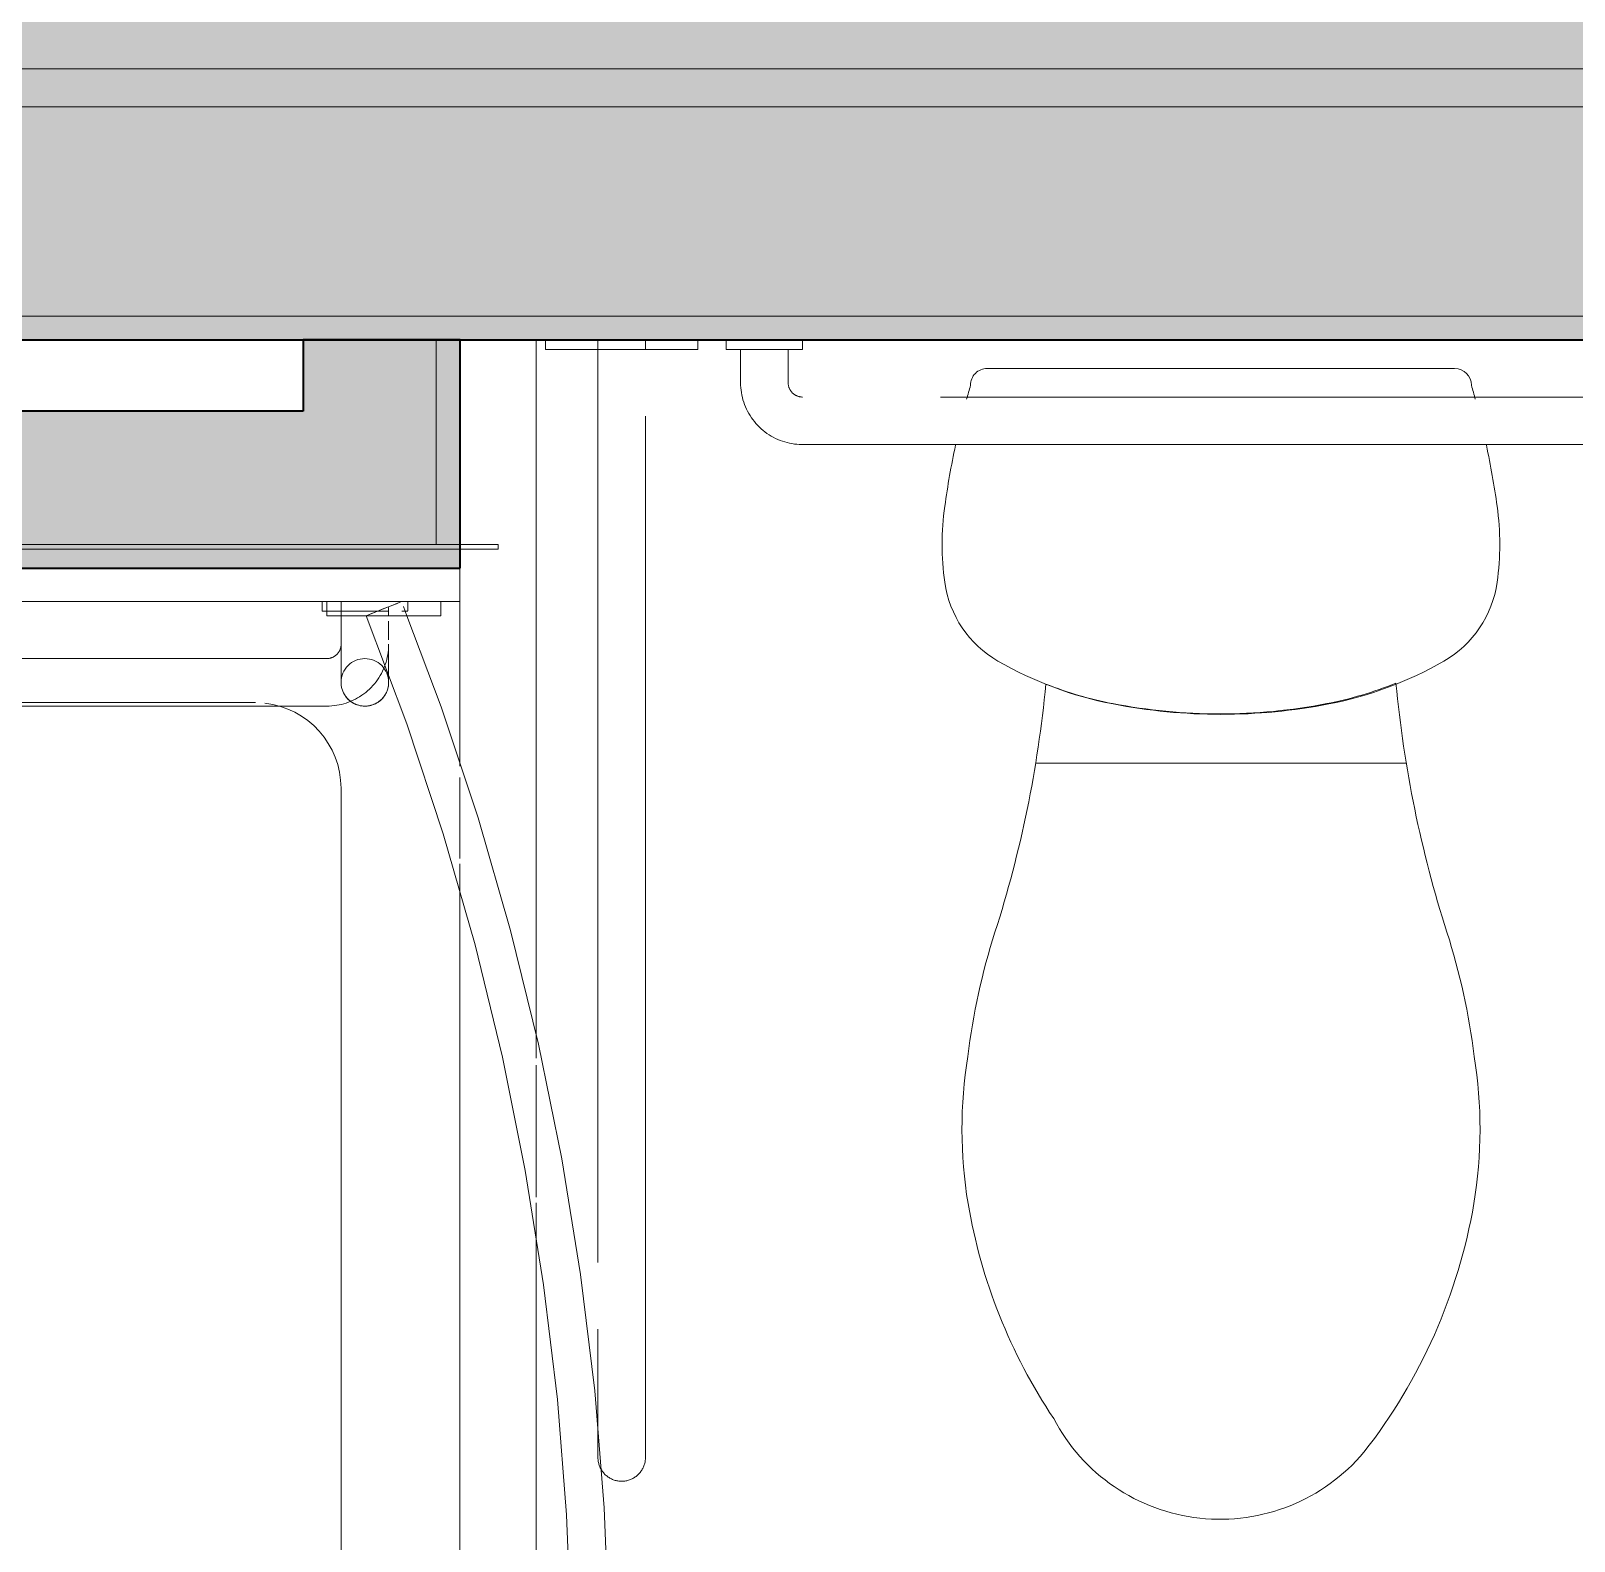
# Model space of a CAD drawing. Header units: inches. Extents: x 6 to 8416, y -388 to 6104.
# Drawn here: x 4569.76 to 4610.32, y 880.86 to 920.56 of the extents above; entities that cross this region are included whole.
import ezdxf

# ---------------------------------------------------------------- set-up
doc = ezdxf.new("R2010")
doc.units = ezdxf.units.IN
doc.header["$MEASUREMENT"] = 0
doc.linetypes.add('Dash 1_16_', pattern=[48, 24, -24])
doc.linetypes.add('Hidden 1_16_', pattern=[36, 24, -12])
for name, color, linetype, lineweight in [('A-GENM', 13, 'Continuous', 18), ('A-ROOM', 32, 'Continuous', 13), ('A-WALL', 113, 'Continuous', 25), ('A-WALL-PATT', 111, 'Continuous', 35), ('I-WALL', 2, 'Continuous', 25), ('P-SANR-FIXT', 6, 'Continuous', 18), ('Q-SPCQ', 91, 'Continuous', 18)]:
    doc.layers.add(name, color=color, linetype=linetype, lineweight=lineweight)

# ---------------------------------------------------------------- blocks, each defined once
blk = doc.blocks.new('GM BA Shower-Unit-Tub-Prefab-ICC ADA-AM - ICC Type B_ Option A Forward_ 60_W x 32_D-2224287-LEVEL 3 - PLAN Copy 1 Copy 1')
at = {"layer": 'A-GENM'}
blk.add_line((0, 32), (0.625, 32), dxfattribs=at)
blk = doc.blocks.new('PL BA Toilet-Unit-Two Piece-ICC ADA-AM - ICC Type B_ Side Approach_ Swing Up Bar-V412-LEVEL 3 - PLAN Copy 1 Copy 1')
at = {"layer": 'A-GENM', "linetype": 'Hidden 1_16_', "lineweight": 9}
for p, q in [((0, -18.276), (0, 0)), ((0, -18.875), (0, -18.276)), ((0, -22.536), (0, -19.066)), ((0, -23.578), (0, -22.678)), ((0, -47.172), (0, -23.578))]:
    blk.add_line(p, q, dxfattribs=at)
blk = doc.blocks.new('z Nested-Shower Surround-Tub-Prefab - Variable-V416-LEVEL 3 - PLAN Copy 1 Copy 1')
at = {"layer": 'A-GENM', "lineweight": 9}
for p, q in [((0.125, 33), (0, 33)), ((0, 33), (0, 0)), ((0, 32.002), (0, 33)), ((0, 33), (0.125, 33)), ((0.125, 0.125), (0.125, 33)), ((0.125, 33), (0.125, 32.002)), ((0, 31.377), (0, 32)), ((0.125, 32), (0.125, 31.502)), ((0, 27.877), (0, 31.377)), ((0.125, 31.377), (0.125, 27.877)), ((0, 0.625), (0, 27.877)), ((0.125, 27.877), (0.125, 0.625))]:
    blk.add_line(p, q, dxfattribs=at)
at = {"layer": 'A-GENM'}
for p, q in [((1.5, 32), (0, 32)), ((0, 32), (0, 0)), ((0, 31.377), (0, 32)), ((0.125, 32), (0.625, 32)), ((0.625, 32), (1.5, 32)), ((1.5, 32), (5.826, 32)), ((1.5, 30.75), (1.5, 32)), ((1.5, 30.75), (1.5, 32)), ((1.5, 32), (1.5, 30.75)), ((6.125, 32), (8.252, 32)), ((8.398, 32), (9.275, 32)), ((9.275, 32), (26.625, 32)), ((0, 27.877), (0, 31.377)), ((1.5, 30), (1.5, 30.75)), ((1.5, 29.25), (1.5, 30.75)), ((1.5, 30.75), (1.5, 30)), ((1.5, 3.75), (1.5, 29.25)), ((1.5, 5.942), (1.5, 29.058)), ((1.5, 29.058), (1.5, 5.942)), ((53.839, 28.873), (6.409, 28.873)), ((0, 0.625), (0, 27.877)), ((4.159, 26.623), (4.159, 17.771))]:
    blk.add_line(p, q, dxfattribs=at)
blk.add_arc((6.409, 26.623), 2.25, 90, 173.7582, dxfattribs=at)
blk = doc.blocks.new('z Nested-Shower Grab Bars - Variable-V417-LEVEL 3 - PLAN Copy 1 Copy 1')
at = {"layer": 'A-GENM', "linetype": 'Dash 1_16_', "lineweight": 9}
for p, q in [((0.245, 29.125), (0, 29.125)), ((0, 29.125), (0, 28.974)), ((0, 29.125), (0, 28.974)), ((0.245, 29.125), (0, 29.125)), ((0, 29.125), (0, 28.974)), ((0, 29.125), (0, 28.974)), ((0.25, 29.087), (0.25, 29.125)), ((0.25, 29.087), (0.25, 29.125)), ((0.25, 29.087), (0.25, 29.125)), ((0.25, 29.087), (0.25, 29.125)), ((0.25, 28.974), (0.25, 29.087)), ((0.25, 28.974), (0.25, 29.087)), ((0.25, 28.974), (0.25, 29.087)), ((0.25, 28.974), (0.25, 29.087)), ((0, 28.795), (0, 28.563)), ((0, 28.795), (0, 28.563)), ((0, 28.795), (0, 28.563)), ((0, 28.795), (0, 28.563)), ((0, 28.625), (0, 28.604)), ((0, 28.625), (0, 28.604)), ((0, 28.604), (0, 28.541)), ((0, 28.604), (0, 28.541)), ((0, 28.541), (0, 27.838)), ((0, 28.541), (0, 28.442)), ((0, 28.503), (0, 28.113)), ((0, 28.503), (0, 28.113)), ((0, 28.503), (0, 28.113)), ((0, 28.442), (0, 28.313)), ((0.375, 28.625), (0.154, 28.625)), ((0.25, 28.625), (0.25, 28.442)), ((0.25, 28.625), (0.25, 28.442)), ((0.25, 28.442), (0.25, 28.313)), ((0.25, 28.442), (0.25, 28.313)), ((1.004, 28.625), (0.515, 28.625)), ((1.004, 28.625), (0.515, 28.625)), ((1.143, 28.625), (1.125, 28.625)), ((1.125, 28.625), (1.165, 28.625)), ((1.208, 28.623), (1.143, 28.625)), ((1.165, 28.625), (1.205, 28.625)), ((1.205, 28.625), (1.245, 28.625)), ((1.272, 28.618), (1.208, 28.623)), ((1.245, 28.625), (1.284, 28.625)), ((1.337, 28.611), (1.272, 28.618)), ((1.284, 28.625), (1.324, 28.625)), ((1.324, 28.625), (1.363, 28.625)), ((1.401, 28.601), (1.337, 28.611)), ((1.363, 28.625), (1.401, 28.625)), ((1.401, 28.625), (1.44, 28.625)), ((1.465, 28.589), (1.401, 28.601)), ((1.44, 28.625), (1.477, 28.625)), ((1.528, 28.574), (1.465, 28.589)), ((1.477, 28.625), (1.514, 28.625)), ((1.514, 28.625), (1.551, 28.625)), ((1.591, 28.557), (1.528, 28.574)), ((1.653, 28.537), (1.591, 28.557)), ((1.622, 28.625), (1.656, 28.625)), ((1.714, 28.515), (1.653, 28.537)), ((1.656, 28.625), (1.69, 28.625)), ((1.69, 28.625), (1.722, 28.625)), ((1.774, 28.49), (1.714, 28.515)), ((1.722, 28.625), (1.754, 28.625)), ((1.754, 28.625), (1.784, 28.625)), ((1.833, 28.463), (1.774, 28.49)), ((1.784, 28.625), (1.814, 28.625)), ((1.814, 28.625), (1.842, 28.625)), ((1.891, 28.433), (1.833, 28.463)), ((1.842, 28.625), (1.87, 28.625)), ((1.87, 28.625), (1.896, 28.625)), ((1.948, 28.401), (1.891, 28.433)), ((1.896, 28.625), (1.921, 28.625)), ((1.921, 28.625), (1.944, 28.625)), ((1.944, 28.625), (1.966, 28.625)), ((2.003, 28.367), (1.948, 28.401)), ((2.057, 28.625), (2.071, 28.625)), ((2.071, 28.625), (2.083, 28.625)), ((2.083, 28.625), (2.094, 28.625)), ((2.094, 28.625), (2.103, 28.625)), ((2.103, 28.625), (2.11, 28.625)), ((2.11, 28.625), (2.116, 28.625)), ((2.116, 28.625), (2.121, 28.625)), ((2.121, 28.625), (2.124, 28.625)), ((2.124, 28.625), (2.125, 28.625)), ((2.125, 28.625), (2.15, 28.625)), ((2.15, 28.625), (2.175, 28.623)), ((2.175, 28.623), (2.2, 28.621)), ((2.2, 28.621), (2.225, 28.617)), ((2.225, 28.617), (2.249, 28.613)), ((2.249, 28.613), (2.274, 28.607)), ((2.274, 28.607), (2.298, 28.601)), ((2.298, 28.601), (2.322, 28.593)), ((2.322, 28.593), (2.345, 28.585)), ((2.345, 28.585), (2.368, 28.576)), ((2.368, 28.576), (2.391, 28.565)), ((2.391, 28.565), (2.414, 28.554)), ((2.414, 28.554), (2.436, 28.542)), ((2.436, 28.542), (2.457, 28.53)), ((2.457, 28.53), (2.478, 28.516)), ((2.478, 28.516), (2.498, 28.501)), ((2.498, 28.501), (2.518, 28.486)), ((2.518, 28.486), (2.537, 28.47)), ((2.537, 28.47), (2.556, 28.453)), ((2.556, 28.453), (2.573, 28.435)), ((2.573, 28.435), (2.59, 28.417)), ((2.59, 28.417), (2.607, 28.398)), ((2.607, 28.398), (2.622, 28.379)), ((0, 28.313), (0, 28.162)), ((0, 28.162), (0, 28)), ((0, 28), (0, 27.934)), ((0, 28), (0, 27.749)), ((0, 28), (0, 27.838)), ((0, 28), (0, 27.749)), ((0, 28), (0, 27.749)), ((0.25, 28.313), (0.25, 28)), ((0.25, 28.313), (0.25, 28.162)), ((0.25, 28.113), (0.25, 28.291)), ((0.25, 28.162), (0.25, 28)), ((0.25, 27.934), (0.25, 28)), ((0.25, 27.934), (0.25, 28)), ((0.25, 27.934), (0.25, 28)), ((0.25, 27.934), (0.25, 28)), ((0.25, 28), (0.25, 27.934)), ((0.25, 28), (0.25, 27.934)), ((2.057, 28.331), (2.003, 28.367)), ((2.109, 28.293), (2.057, 28.331)), ((2.16, 28.252), (2.109, 28.293)), ((2.21, 28.21), (2.16, 28.252)), ((2.257, 28.166), (2.21, 28.21)), ((2.303, 28.119), (2.257, 28.166)), ((2.622, 28.379), (2.637, 28.358)), ((2.637, 28.358), (2.651, 28.338)), ((2.651, 28.338), (2.664, 28.316)), ((2.664, 28.316), (2.676, 28.295)), ((2.676, 28.295), (2.688, 28.272)), ((2.688, 28.272), (2.698, 28.25)), ((2.698, 28.25), (2.708, 28.226)), ((2.708, 28.226), (2.716, 28.203)), ((2.716, 28.203), (2.724, 28.179)), ((2.724, 28.179), (2.73, 28.155)), ((2.73, 28.155), (2.736, 28.131)), ((2.736, 28.131), (2.741, 28.106)), ((2.741, 28.106), (2.745, 28.082)), ((2.745, 28.082), (2.747, 28.057)), ((2.747, 28.057), (2.749, 28.032)), ((2.749, 28.032), (2.75, 28.007)), ((2.75, 28.007), (2.75, 27.982)), ((0, 27.838), (0, 27.688)), ((0, 27.838), (0, 27.688)), ((0, 27.709), (0, 27.438)), ((0, 27.709), (0, 27.438)), ((0, 27.709), (0, 27.438)), ((0, 27.688), (0, 27.558)), ((0, 27.688), (0, 27.558)), ((0.25, 27.749), (0.25, 27.934)), ((0.25, 27.934), (0.25, 27.688)), ((0.25, 27.934), (0.25, 27.838)), ((0.25, 27.838), (0.25, 27.688)), ((0.25, 26.875), (0.25, 27.709)), ((0.25, 27.688), (0.25, 27.375)), ((0.25, 27.688), (0.25, 27.375)), ((0.25, 26.875), (0.25, 27.687)), ((0.25, 26.875), (0.25, 27.687)), ((2.466, 27.918), (2.428, 27.97)), ((2.502, 27.863), (2.466, 27.918)), ((2.535, 27.807), (2.502, 27.863)), ((2.566, 27.75), (2.535, 27.807)), ((2.595, 27.692), (2.566, 27.75)), ((2.599, 27.593), (2.583, 27.574)), ((2.622, 27.633), (2.595, 27.692)), ((2.615, 27.612), (2.599, 27.593)), ((2.63, 27.632), (2.615, 27.612)), ((2.646, 27.572), (2.622, 27.633)), ((2.645, 27.653), (2.63, 27.632)), ((2.658, 27.674), (2.645, 27.653)), ((2.671, 27.695), (2.658, 27.674)), ((2.682, 27.717), (2.671, 27.695)), ((2.693, 27.74), (2.682, 27.717)), ((2.703, 27.763), (2.693, 27.74)), ((2.712, 27.786), (2.703, 27.763)), ((2.72, 27.81), (2.712, 27.786)), ((2.727, 27.834), (2.72, 27.81)), ((2.734, 27.858), (2.727, 27.834)), ((2.739, 27.882), (2.734, 27.858)), ((2.743, 27.907), (2.739, 27.882)), ((2.746, 27.932), (2.743, 27.907)), ((2.749, 27.957), (2.746, 27.932)), ((2.75, 27.982), (2.749, 27.957)), ((0, 27.558), (0, 27.459)), ((0, 27.558), (0, 27.459)), ((0, 27.459), (0, 27.396)), ((0, 27.459), (0, 27.396)), ((0, 27.438), (0, 27.205)), ((0, 27.438), (0, 27.205)), ((0, 27.438), (0, 27.205)), ((0, 27.438), (0, 27.205)), ((0, 27.396), (0, 27.375)), ((0, 27.396), (0, 27.375)), ((0, 27.375), (1.125, 27.375)), ((0, 27.205), (0, 27.026)), ((0, 27.205), (0, 27.026)), ((0, 27.205), (0, 27.026)), ((0, 27.205), (0, 27.026)), ((0.25, 26.875), (0.25, 27.438)), ((0.25, 27.375), (1.125, 27.375)), ((1.972, 27.375), (1.95, 27.375)), ((1.993, 27.375), (1.972, 27.375)), ((2.012, 27.375), (1.993, 27.375)), ((2.03, 27.375), (2.012, 27.375)), ((2.046, 27.375), (2.03, 27.375)), ((2.061, 27.375), (2.046, 27.375)), ((2.074, 27.375), (2.061, 27.375)), ((2.138, 27.375), (2.125, 27.375)), ((2.163, 27.376), (2.138, 27.375)), ((2.188, 27.378), (2.163, 27.376)), ((2.213, 27.381), (2.188, 27.378)), ((2.238, 27.385), (2.213, 27.381)), ((2.262, 27.39), (2.238, 27.385)), ((2.287, 27.396), (2.262, 27.39)), ((2.311, 27.403), (2.287, 27.396)), ((2.334, 27.411), (2.311, 27.403)), ((2.358, 27.42), (2.334, 27.411)), ((2.381, 27.43), (2.358, 27.42)), ((2.403, 27.44), (2.381, 27.43)), ((2.426, 27.452), (2.403, 27.44)), ((2.447, 27.464), (2.426, 27.452)), ((2.468, 27.478), (2.447, 27.464)), ((2.489, 27.492), (2.468, 27.478)), ((2.509, 27.507), (2.489, 27.492)), ((2.528, 27.523), (2.509, 27.507)), ((2.547, 27.539), (2.528, 27.523)), ((2.565, 27.556), (2.547, 27.539)), ((2.583, 27.574), (2.565, 27.556)), ((0, 27.026), (0, 26.913)), ((0, 27.026), (0, 26.913)), ((0, 27.026), (0, 26.913)), ((0, 27.026), (0, 26.913)), ((0, 26.913), (0, 26.875)), ((0, 26.913), (0, 26.875)), ((0, 26.913), (0, 26.875)), ((0, 26.913), (0, 26.875)), ((0, 26.875), (0.25, 26.875)), ((0, 26.875), (0.25, 26.875)), ((1.5, 27), (1.5, 15.826)), ((2.75, 16.306), (2.75, 27))]:
    blk.add_line(p, q, dxfattribs=at)
at = {"layer": 'A-GENM', "linetype": 'Dash 1_16_', "lineweight": 9, "flags": 128}
for points in [[(1.551, 28.625), (1.587, 28.625), (1.622, 28.625)], [(1.966, 28.625), (1.987, 28.625), (2.007, 28.625), (2.025, 28.625), (2.042, 28.625), (2.057, 28.625)], [(2.428, 27.97), (2.389, 28.022), (2.347, 28.072), (2.303, 28.119)], [(1.125, 27.375), (1.14, 27.375), (1.155, 27.374), (1.17, 27.372), (1.185, 27.37), (1.2, 27.368), (1.214, 27.364), (1.229, 27.36), (1.243, 27.356), (1.257, 27.351), (1.271, 27.345), (1.285, 27.339), (1.298, 27.333), (1.311, 27.325), (1.324, 27.318), (1.337, 27.31), (1.349, 27.301), (1.361, 27.292), (1.372, 27.282), (1.383, 27.272), (1.394, 27.261), (1.404, 27.25), (1.414, 27.239), (1.423, 27.227), (1.432, 27.215), (1.441, 27.203), (1.448, 27.19), (1.456, 27.177), (1.463, 27.163), (1.469, 27.15), (1.475, 27.136), (1.48, 27.122), (1.484, 27.108), (1.488, 27.093), (1.492, 27.078), (1.495, 27.064), (1.497, 27.049), (1.498, 27.034), (1.5, 27.019), (1.5, 27.004), (1.5, 27)], [(1.95, 27.375), (1.927, 27.375), (1.903, 27.375), (1.877, 27.375), (1.85, 27.375), (1.822, 27.375), (1.792, 27.375), (1.762, 27.375), (1.731, 27.375), (1.699, 27.375), (1.665, 27.375), (1.631, 27.375), (1.596, 27.375), (1.561, 27.375), (1.524, 27.375), (1.487, 27.375), (1.45, 27.375), (1.412, 27.375), (1.373, 27.375), (1.334, 27.375), (1.295, 27.375), (1.255, 27.375), (1.216, 27.375), (1.176, 27.375), (1.136, 27.375), (1.125, 27.375)], [(2.125, 27.375), (2.124, 27.375), (2.122, 27.375), (2.118, 27.375), (2.112, 27.375), (2.105, 27.375), (2.096, 27.375), (2.086, 27.375), (2.074, 27.375)], [(2.75, 27), (2.749, 27.065), (2.745, 27.13), (2.738, 27.195), (2.729, 27.259), (2.718, 27.323), (2.703, 27.386), (2.687, 27.449), (2.668, 27.511), (2.646, 27.572)]]:
    blk.add_lwpolyline(points, dxfattribs=at)
at = {"layer": 'A-GENM', "linetype": 'Dash 1_16_', "lineweight": 9}
for start, end in [(90, 270), (270, 90)]:
    blk.add_arc((2.125, 28), 0.625, start, end, dxfattribs=at)
blk = doc.blocks.new('SE BA Shower Curtain Rod-AM - 1_ Dia__ 76_ AFF-V418-LEVEL 3 - PLAN Copy 1 Copy 1')
at = {"layer": 'Q-SPCQ'}
for p, q in [((0.375, 1.5), (0, 1.5)), ((0, 1.5), (0, 0.75)), ((0, 1.5), (0, -1.5)), ((0.375, -1.5), (0.375, 1.5)), ((0.375, 0.75), (0.375, 1.5)), ((0, 0.75), (0, 0.388)), ((0.002, 0.464), (0.095, 0.232)), ((0.002, 0.464), (0.027, 0.402)), ((0.375, 0.605), (0.128, 0.512)), ((0.375, 0.521), (0.375, 0.75)), ((0, 0.388), (0, 0)), ((0.027, 0.402), (0.057, 0.328)), ((0.057, 0.328), (0.095, 0.232)), ((0.095, 0.232), (0.14, 0.12)), ((0.095, 0.232), (0.14, 0.12)), ((0.14, 0.12), (0.235, -0.12)), ((0.14, 0.12), (0.187, 0)), ((0.187, 0), (0.235, -0.12)), ((0, 0), (0, -0.388)), ((0, -0.388), (0, -0.75)), ((0.235, -0.12), (0.28, -0.232)), ((0.235, -0.12), (0.28, -0.232)), ((0.28, -0.232), (0.373, -0.464)), ((0.28, -0.232), (0.318, -0.328)), ((0.318, -0.328), (0.348, -0.402)), ((0.348, -0.402), (0.373, -0.464)), ((0, -0.75), (0, -1.5)), ((0.375, -0.75), (0.375, -0.57)), ((0.375, -1.5), (0.375, -0.75)), ((0, -1.5), (0.375, -1.5))]:
    blk.add_line(p, q, dxfattribs=at)
at = {"layer": 'Q-SPCQ', "flags": 128}
for points in [[(56.625, 0.604), (54.115, 1.547), (51.191, 2.513), (48.231, 3.362), (45.239, 4.091), (42.221, 4.7), (39.18, 5.189), (36.123, 5.555), (33.053, 5.798), (29.976, 5.919), (26.897, 5.916), (23.82, 5.791), (20.75, 5.542), (17.694, 5.171), (14.654, 4.678), (11.636, 4.063), (8.646, 3.329), (5.687, 2.475), (2.765, 1.504), (0.375, 0.605)], [(0.375, -0.464), (3.218, 0.604), (6.104, 1.558), (9.026, 2.395), (11.978, 3.115), (14.958, 3.716), (17.959, 4.198), (20.976, 4.56), (24.006, 4.8), (27.043, 4.919), (30.083, 4.916), (33.119, 4.792), (36.149, 4.547), (39.166, 4.181), (42.166, 3.694), (45.144, 3.088), (48.096, 2.363), (51.016, 1.52), (53.901, 0.562), (56.625, -0.464)]]:
    blk.add_lwpolyline(points, dxfattribs=at)
blk = doc.blocks.new('z Nested-Toilet-2 Piece - z Nested-Toilet-2 Piece-2223810-LEVEL 3 - PLAN Copy 1 Copy 1')
at = {"layer": 'P-SANR-FIXT'}
for p, q in [((-4.871, 11.127), (4.871, 11.127)), ((6.142, 0.75), (-6.142, 0.75))]:
    blk.add_line(p, q, dxfattribs=at)
for centre, radius, start, end in [((0.025, 26.068), 4.932, 27.5724, 140.0633), ((7.716, 20.256), 14.569, 141.9559, 170.343), ((-7.716, 20.256), 14.569, 9.657, 33.7552), ((5.191, 20.738), 11.999, 170.5887, 189.1414), ((-5.191, 20.738), 11.999, 350.8586, 9.4113), ((10.95, 20.977), 17.735, 186.9497, 197.762), ((-10.95, 20.977), 17.735, 342.238, 353.0503), ((-35.243, 6.16), 30.776, 5.3307, 17.7984), ((35.243, 6.16), 30.776, 162.2016, 174.6223), ((0, -4.969), 14.81, 78.9622, 101.0378), ((0.023, -4.972), 14.801, 78.9962, 100.9333), ((-1.009, 0.027), 9.713, 100.8378, 119.9635), ((-0.935, 0.044), 9.694, 100.9973, 112.2131), ((1.009, 0.027), 9.713, 60.0365, 79.1622), ((1.014, 0.023), 9.709, 68.3062, 79.1105), ((-4.438, 5.975), 2.848, 119.9635, 172.0365), ((4.438, 5.975), 2.848, 7.9635, 60.0365), ((-0.11, 5.37), 7.218, 172.0365, 187.9635), ((0.11, 5.37), 7.218, 352.0365, 7.9635), ((15.604, 7.568), 23.085, 187.9635, 192), ((-15.604, 7.568), 23.085, 348, 352.0365), ((15.604, 7.568), 23.085, 195.0873, 196.0365), ((-15.604, 7.568), 23.085, 343.9635, 344.9127), ((-6.142, 1.191), 0.441, 180, 270), ((6.142, 1.191), 0.441, 270, 0)]:
    blk.add_arc(centre, radius, start, end, dxfattribs=at)
blk = doc.blocks.new('z Nested-Toilet Grab Bars - z Nested-Toilet Grab Bars-V419-LEVEL 3 - PLAN Copy 1 Copy 1')
at = {"layer": 'A-GENM', "linetype": 'Dash 1_16_', "lineweight": 9}
for p, q in [((-1.724, 29.713), (-1.711, 29.691)), ((-1.687, 29.647), (-1.677, 29.625)), ((-1.677, 29.625), (-1.667, 29.601)), ((-1.667, 29.601), (-1.659, 29.578)), ((-1.659, 29.578), (-1.651, 29.554)), ((-1.651, 29.554), (-1.645, 29.53)), ((-1.645, 29.53), (-1.639, 29.506)), ((-1.639, 29.506), (-1.634, 29.481)), ((-1.634, 29.481), (-1.63, 29.457)), ((-1.63, 29.457), (-1.628, 29.432)), ((-1.628, 29.432), (-1.626, 29.407)), ((-1.626, 29.407), (-1.625, 29.382)), ((-1.625, 29.382), (-1.625, 29.375)), ((-1.625, 29.371), (-1.625, 29.375)), ((-1.625, 29.375), (-1.625, 29.372)), ((-1.625, 29.372), (-1.625, 29.364)), ((-1.625, 29.361), (-1.625, 29.371)), ((-1.625, 29.364), (-1.625, 29.351)), ((-1.625, 29.346), (-1.625, 29.361)), ((-1.625, 29.351), (-1.625, 29.332)), ((-1.625, 29.326), (-1.625, 29.346)), ((-1.625, 29.332), (-1.625, 29.308)), ((-1.625, 29.3), (-1.625, 29.326)), ((-1.625, 29.308), (-1.625, 29.278)), ((-1.625, 29.269), (-1.625, 29.3)), ((-1.625, 29.278), (-1.625, 29.244)), ((-1.625, 29.233), (-1.625, 29.269)), ((-1.625, 29.244), (-1.625, 29.204)), ((-1.625, 28.977), (-1.625, 29.038)), ((-1.625, 28.994), (-1.625, 28.929)), ((-1.625, 28.911), (-1.625, 28.977)), ((-1.625, 28.929), (-1.625, 28.859)), ((-1.625, 28.84), (-1.625, 28.911)), ((-1.625, 28.859), (-1.625, 28.786)), ((-1.625, 28.765), (-1.625, 28.84)), ((-1.625, 28.786), (-1.625, 28.707)), ((-1.625, 28.685), (-1.625, 28.765)), ((-2.875, 26), (-2.875, 0.25)), ((-2.875, 26), (-2.875, 0.25)), ((-1.625, 0.25), (-1.625, 26)), ((-1.625, 0.25), (-1.625, 26)), ((-41.918, 2.466), (-41.97, 2.428)), ((-41.863, 2.502), (-41.918, 2.466)), ((-41.807, 2.535), (-41.863, 2.502)), ((-41.75, 2.566), (-41.807, 2.535)), ((-41.692, 2.595), (-41.75, 2.566)), ((-41.633, 2.622), (-41.692, 2.595)), ((-41.572, 2.646), (-41.633, 2.622)), ((-41.511, 2.668), (-41.572, 2.646)), ((-41.449, 2.687), (-41.511, 2.668)), ((-41.386, 2.703), (-41.449, 2.687)), ((-41.323, 2.718), (-41.386, 2.703)), ((-41.259, 2.729), (-41.323, 2.718)), ((-41.195, 2.738), (-41.259, 2.729)), ((-41.13, 2.745), (-41.195, 2.738)), ((-41.065, 2.749), (-41.13, 2.745)), ((-41, 2.75), (-41.065, 2.749)), ((-34.627, 2.75), (-41, 2.75)), ((-7, 2.75), (-34.627, 2.75)), ((-42.331, 2.057), (-42.367, 2.003)), ((-42.293, 2.109), (-42.331, 2.057)), ((-42.252, 2.16), (-42.293, 2.109)), ((-42.21, 2.21), (-42.252, 2.16)), ((-42.166, 2.257), (-42.21, 2.21)), ((-42.119, 2.303), (-42.166, 2.257)), ((-42.072, 2.347), (-42.119, 2.303)), ((-42.022, 2.389), (-42.072, 2.347)), ((-41.97, 2.428), (-42.022, 2.389)), ((-42.537, 1.653), (-42.557, 1.591)), ((-42.515, 1.714), (-42.537, 1.653)), ((-42.49, 1.774), (-42.515, 1.714)), ((-42.463, 1.833), (-42.49, 1.774)), ((-42.433, 1.891), (-42.463, 1.833)), ((-42.401, 1.948), (-42.433, 1.891)), ((-42.367, 2.003), (-42.401, 1.948)), ((-42.618, 1.272), (-42.623, 1.208)), ((-42.611, 1.337), (-42.618, 1.272)), ((-42.601, 1.401), (-42.611, 1.337)), ((-42.589, 1.465), (-42.601, 1.401)), ((-42.574, 1.528), (-42.589, 1.465)), ((-42.557, 1.591), (-42.574, 1.528)), ((-41.364, 1.214), (-41.36, 1.229)), ((-41.36, 1.229), (-41.356, 1.243)), ((-41.356, 1.243), (-41.351, 1.257)), ((-41.351, 1.257), (-41.345, 1.271)), ((-41.345, 1.271), (-41.339, 1.285)), ((-41.339, 1.285), (-41.333, 1.298)), ((-41.333, 1.298), (-41.325, 1.311)), ((-41.325, 1.311), (-41.318, 1.324)), ((-41.318, 1.324), (-41.31, 1.337)), ((-41.31, 1.337), (-41.301, 1.349)), ((-41.301, 1.349), (-41.292, 1.361)), ((-41.292, 1.361), (-41.282, 1.372)), ((-41.282, 1.372), (-41.272, 1.383)), ((-41.272, 1.383), (-41.261, 1.394)), ((-41.261, 1.394), (-41.25, 1.404)), ((-41.25, 1.404), (-41.239, 1.414)), ((-41.239, 1.414), (-41.227, 1.423)), ((-41.227, 1.423), (-41.215, 1.432)), ((-41.215, 1.432), (-41.203, 1.441)), ((-41.203, 1.441), (-41.19, 1.448)), ((-41.19, 1.448), (-41.177, 1.456)), ((-41.177, 1.456), (-41.163, 1.463)), ((-41.163, 1.463), (-41.15, 1.469)), ((-41.15, 1.469), (-41.136, 1.475)), ((-41.136, 1.475), (-41.122, 1.48)), ((-41.122, 1.48), (-41.108, 1.484)), ((-41.108, 1.484), (-41.093, 1.488)), ((-41.093, 1.488), (-41.078, 1.492)), ((-41.078, 1.492), (-41.064, 1.495)), ((-41.064, 1.495), (-41.049, 1.497)), ((-41.049, 1.497), (-41.034, 1.498)), ((-41.034, 1.498), (-41.019, 1.5)), ((-41.019, 1.5), (-41.004, 1.5)), ((-41.004, 1.5), (-41, 1.5)), ((-41, 1.5), (-34.627, 1.5)), ((-34.627, 1.5), (-7, 1.5)), ((-42.623, 1.208), (-42.625, 1.143)), ((-42.625, 1.143), (-42.625, 1.125)), ((-42.625, 1.125), (-42.625, 0.75)), ((-41.375, 1.14), (-41.374, 1.155)), ((-41.375, 1.125), (-41.375, 1.14)), ((-41.375, 0.75), (-41.375, 1.125)), ((-41.374, 1.155), (-41.372, 1.17)), ((-41.372, 1.17), (-41.37, 1.185)), ((-41.37, 1.185), (-41.368, 1.2)), ((-41.368, 1.2), (-41.364, 1.214)), ((-6.625, 1.125), (-6.625, 0.25)), ((-5.375, 0.25), (-5.375, 1.125)), ((-42.625, 0.713), (-42.625, 0.25)), ((-41.375, 0.25), (-41.375, 0.713)), ((-43, 0.25), (-43, 0)), ((-42.901, 0.25), (-43, 0.25)), ((-42.901, 0.25), (-43, 0.25)), ((-41.099, 0.25), (-42.901, 0.25)), ((-42.623, 0.25), (-42.901, 0.25)), ((-42.625, 0.25), (-42.563, 0.25)), ((-42.625, 0.25), (-42.563, 0.25)), ((-42.223, 0.25), (-42.623, 0.25)), ((-42.563, 0.25), (-42.39, 0.25)), ((-42.563, 0.25), (-41.437, 0.25)), ((-42.39, 0.25), (-42.139, 0.25)), ((-41.777, 0.25), (-42.223, 0.25)), ((-42.139, 0.25), (-41.861, 0.25)), ((-41.861, 0.25), (-41.61, 0.25)), ((-41.377, 0.25), (-41.777, 0.25)), ((-41.61, 0.25), (-41.437, 0.25)), ((-41.437, 0.25), (-41.375, 0.25)), ((-41.437, 0.25), (-41.375, 0.25)), ((-41.099, 0.25), (-41.377, 0.25)), ((-41, 0.25), (-41.099, 0.25)), ((-41, 0.25), (-41.099, 0.25)), ((-41, 0), (-41, 0.25)), ((-7, 0.25), (-7, 0)), ((-5, 0.25), (-7, 0.25)), ((-5, 0.25), (-7, 0.25)), ((-6.625, 0.25), (-5.375, 0.25)), ((-6.625, 0.25), (-5.375, 0.25)), ((-5, 0), (-5, 0.25)), ((-2.854, 0.25), (-4.25, 0.25)), ((-4.25, 0.25), (-0.25, 0.25)), ((-4.25, 0.25), (-4.25, 0)), ((-4.25, 0.25), (-4.25, 0)), ((-2.875, 0.25), (-2.875, 0)), ((-2.875, 0.25), (-2.875, 0)), ((-0.25, 0.25), (-1.647, 0.25)), ((-1.625, 0), (-1.625, 0.25)), ((-1.625, 0), (-1.625, 0.25)), ((-0.25, 0.25), (-0.25, 0)), ((-0.25, 0), (-0.25, 0.25)), ((-42.901, 0), (-42.623, 0)), ((-42.901, 0), (-42.623, 0)), ((-42.623, 0), (-42.223, 0)), ((-42.623, 0), (-42.223, 0)), ((-42.223, 0), (-41.777, 0)), ((-42.223, 0), (-41.777, 0)), ((-41.777, 0), (-41.377, 0)), ((-41.777, 0), (-41.377, 0)), ((-41.377, 0), (-41.099, 0)), ((-41.377, 0), (-41.099, 0))]:
    blk.add_line(p, q, dxfattribs=at)
at = {"layer": 'A-GENM', "linetype": 'Dash 1_16_', "lineweight": 9, "flags": 128}
for points in [[(-2.875, 29.375), (-2.875, 29.4), (-2.873, 29.425), (-2.871, 29.45), (-2.867, 29.475), (-2.863, 29.499), (-2.857, 29.524), (-2.851, 29.548), (-2.843, 29.572), (-2.835, 29.595), (-2.826, 29.618), (-2.815, 29.641), (-2.804, 29.664), (-2.792, 29.686), (-2.78, 29.707), (-2.766, 29.728), (-2.751, 29.748), (-2.736, 29.768), (-2.72, 29.787), (-2.703, 29.806), (-2.685, 29.823), (-2.667, 29.84), (-2.648, 29.857), (-2.629, 29.872), (-2.608, 29.887), (-2.588, 29.901), (-2.566, 29.914), (-2.545, 29.926), (-2.522, 29.938), (-2.5, 29.948), (-2.476, 29.958), (-2.453, 29.966), (-2.429, 29.974), (-2.405, 29.98), (-2.381, 29.986), (-2.356, 29.991), (-2.332, 29.995), (-2.307, 29.997), (-2.282, 29.999), (-2.257, 30), (-2.25, 30)], [(-2.25, 30), (-2.225, 30), (-2.2, 29.998), (-2.175, 29.996), (-2.15, 29.992), (-2.126, 29.988), (-2.101, 29.982), (-2.077, 29.976), (-2.053, 29.968), (-2.03, 29.96), (-2.007, 29.951), (-1.984, 29.94), (-1.961, 29.929), (-1.939, 29.917), (-1.918, 29.905), (-1.897, 29.891), (-1.877, 29.876), (-1.857, 29.861), (-1.838, 29.845), (-1.819, 29.828), (-1.802, 29.81), (-1.785, 29.792), (-1.768, 29.773), (-1.753, 29.754), (-1.738, 29.733), (-1.724, 29.713)], [(-1.711, 29.691), (-1.699, 29.67), (-1.687, 29.647)], [(-2.875, 29.375), (-2.875, 29.372), (-2.875, 29.364), (-2.875, 29.351), (-2.875, 29.332), (-2.875, 29.308), (-2.875, 29.278), (-2.875, 29.244), (-2.875, 29.204), (-2.875, 29.159), (-2.875, 29.109), (-2.875, 29.054), (-2.875, 28.994), (-2.875, 28.929), (-2.875, 28.859), (-2.875, 28.786), (-2.875, 28.707), (-2.875, 28.624), (-2.875, 28.537), (-2.875, 28.446), (-2.875, 28.351), (-2.875, 28.253), (-2.875, 28.15), (-2.875, 28.045), (-2.875, 27.936), (-2.875, 27.824), (-2.875, 27.708), (-2.875, 27.591), (-2.875, 27.47), (-2.875, 27.348), (-2.875, 27.223), (-2.875, 27.096), (-2.875, 26.968), (-2.875, 26.838), (-2.875, 26.706), (-2.875, 26.574), (-2.875, 26.44), (-2.875, 26.306), (-2.875, 26.171), (-2.875, 26.036), (-2.875, 26)], [(-2.875, 26), (-2.875, 26.135), (-2.875, 26.27), (-2.875, 26.404), (-2.875, 26.538), (-2.875, 26.671), (-2.875, 26.802), (-2.875, 26.933), (-2.875, 27.062), (-2.875, 27.189), (-2.875, 27.314), (-2.875, 27.438), (-2.875, 27.559), (-2.875, 27.677), (-2.875, 27.793), (-2.875, 27.906), (-2.875, 28.016), (-2.875, 28.122), (-2.875, 28.225), (-2.875, 28.325), (-2.875, 28.421), (-2.875, 28.513), (-2.875, 28.601), (-2.875, 28.685), (-2.875, 28.765), (-2.875, 28.84), (-2.875, 28.911), (-2.875, 28.977), (-2.875, 29.038), (-2.875, 29.094), (-2.875, 29.146), (-2.875, 29.192), (-2.875, 29.233), (-2.875, 29.269), (-2.875, 29.3), (-2.875, 29.326), (-2.875, 29.346), (-2.875, 29.361), (-2.875, 29.371), (-2.875, 29.375)], [(-1.625, 29.038), (-1.625, 29.094), (-1.625, 29.146), (-1.625, 29.192), (-1.625, 29.233)], [(-1.625, 29.204), (-1.625, 29.159), (-1.625, 29.109), (-1.625, 29.054), (-1.625, 28.994)], [(-1.625, 28.707), (-1.625, 28.624), (-1.625, 28.537), (-1.625, 28.446), (-1.625, 28.351), (-1.625, 28.253), (-1.625, 28.15), (-1.625, 28.045), (-1.625, 27.936), (-1.625, 27.824), (-1.625, 27.708), (-1.625, 27.591), (-1.625, 27.47), (-1.625, 27.348), (-1.625, 27.223), (-1.625, 27.096), (-1.625, 26.968), (-1.625, 26.838), (-1.625, 26.706), (-1.625, 26.574), (-1.625, 26.44), (-1.625, 26.306), (-1.625, 26.171), (-1.625, 26.036), (-1.625, 26)], [(-1.625, 26), (-1.625, 26.135), (-1.625, 26.27), (-1.625, 26.404), (-1.625, 26.538), (-1.625, 26.671), (-1.625, 26.802), (-1.625, 26.933), (-1.625, 27.062), (-1.625, 27.189), (-1.625, 27.314), (-1.625, 27.438), (-1.625, 27.559), (-1.625, 27.677), (-1.625, 27.793), (-1.625, 27.906), (-1.625, 28.016), (-1.625, 28.122), (-1.625, 28.225), (-1.625, 28.325), (-1.625, 28.421), (-1.625, 28.513), (-1.625, 28.601), (-1.625, 28.685)], [(-5.375, 1.125), (-5.376, 1.19), (-5.38, 1.255), (-5.387, 1.32), (-5.396, 1.384), (-5.407, 1.448), (-5.422, 1.511), (-5.438, 1.574), (-5.457, 1.636), (-5.479, 1.697), (-5.503, 1.758), (-5.53, 1.817), (-5.559, 1.875), (-5.59, 1.932), (-5.623, 1.988), (-5.659, 2.043), (-5.697, 2.095), (-5.736, 2.147), (-5.778, 2.197), (-5.822, 2.244), (-5.868, 2.291), (-5.915, 2.335), (-5.965, 2.377), (-6.016, 2.418), (-6.068, 2.456), (-6.122, 2.492), (-6.177, 2.526), (-6.234, 2.558), (-6.292, 2.588), (-6.351, 2.615), (-6.411, 2.64), (-6.472, 2.662), (-6.534, 2.682), (-6.597, 2.699), (-6.66, 2.714), (-6.724, 2.726), (-6.788, 2.736), (-6.853, 2.743), (-6.917, 2.748), (-6.982, 2.75), (-7, 2.75)], [(-7, 1.5), (-6.985, 1.5), (-6.97, 1.499), (-6.955, 1.497), (-6.94, 1.495), (-6.925, 1.493), (-6.911, 1.489), (-6.896, 1.485), (-6.882, 1.481), (-6.868, 1.476), (-6.854, 1.47), (-6.84, 1.464), (-6.827, 1.458), (-6.814, 1.45), (-6.801, 1.443), (-6.788, 1.435), (-6.776, 1.426), (-6.764, 1.417), (-6.753, 1.407), (-6.742, 1.397), (-6.731, 1.386), (-6.721, 1.375), (-6.711, 1.364), (-6.702, 1.352), (-6.693, 1.34), (-6.684, 1.328), (-6.677, 1.315), (-6.669, 1.302), (-6.662, 1.288), (-6.656, 1.275), (-6.65, 1.261), (-6.645, 1.247), (-6.641, 1.233), (-6.637, 1.218), (-6.633, 1.203), (-6.63, 1.189), (-6.628, 1.174), (-6.627, 1.159), (-6.625, 1.144), (-6.625, 1.129), (-6.625, 1.125)]]:
    blk.add_lwpolyline(points, dxfattribs=at)

msp = doc.modelspace()

# ---------------------------------------------------------------- hatches: boundary and pattern name
at = {"layer": 'A-WALL-PATT', "lineweight": 25}
msp.add_hatch(color=10, dxfattribs=at).paths.add_polyline_path([(4595.34428685, 912.43577679), (4659.54033733, 912.43577679), (4659.54033733, 913.06077679), (4549.03858475, 913.06077679), (4549.03858475, 912.43577679), (4578.47303685, 912.43577679)])
at = {"layer": 'A-WALL-PATT', "transparency": 33554560}
for points in [[(4581.04033733, 906.43577679), (4581.04033733, 912.43577679), (4580.41533733, 912.43577679), (4580.41533733, 906.43577679)], [(4580.41533733, 906.43577679), (4580.41533733, 907.06077679), (4549.66358475, 907.06077679), (4549.66358475, 906.43577679), (4578.47303685, 906.43577679)]]:
    msp.add_hatch(color=10, dxfattribs=at).paths.add_polyline_path(points)
at = {"layer": 'I-WALL'}
for points in [[(4561.60178685, 919.56077679), (4659.54033733, 919.56077679), (4659.54033733, 925.06077679), (4549.66358475, 925.06077679), (4549.66358475, 919.56077679)], [(4645.95803685, 918.56077679), (4659.54033733, 918.56077679), (4659.54033733, 919.56077679), (4549.66358475, 919.56077679), (4549.66358475, 918.56077679), (4629.08678685, 918.56077679)], [(4578.47303685, 913.06077679), (4659.54033733, 913.06077679), (4659.54033733, 918.56077679), (4548.41358475, 918.56077679), (4548.41358475, 913.06077679), (4561.60178685, 913.06077679)]]:
    msp.add_hatch(color=10, dxfattribs=at).paths.add_polyline_path(points)
at = {"layer": 'I-WALL', "transparency": 33554560}
for points in [[(4578.47303685, 907.06077679), (4580.41533733, 907.06077679), (4580.41533733, 912.43577679), (4576.91533733, 912.43577679), (4576.91533733, 907.06077679)], [(4576.91533733, 907.06077679), (4576.91533733, 910.56077679), (4548.41358475, 910.56077679), (4548.41358475, 907.06077679), (4561.60178685, 907.06077679)]]:
    msp.add_hatch(color=10, dxfattribs=at).paths.add_polyline_path(points)

# ---------------------------------------------------------------- linework, layer by layer
at = {"layer": 'A-ROOM', "lineweight": 9, "flags": 128}
msp.add_lwpolyline([(4853.04033733, 563.31077679), (4785.54033733, 563.31077679), (4785.54033733, 914.43577679), (4659.54033733, 914.43577679), (4659.54033733, 912.43577679), (4549.66358475, 912.43577679), (4549.66358475, 883.68577679), (4500.91533733, 883.68577679), (4500.91533733, 499.68577679), (4500.41533733, 499.68577679), (4500.41533733, 467.18577679), (4592.66533733, 467.18577679), (4592.66533733, 398.49858278), (4592.66533733, 394.43577679), (4592.66533733, 338.18577679), (4733.66533733, 338.18577679), (4733.66533733, 370.81077679), (4778.16533733, 370.81077679), (4778.16533733, 343.68577679), (4844.04033733, 343.68577679)], dxfattribs=at)
at = {"layer": 'A-WALL', "lineweight": 9}
for p, q in [((4786.79033733, 919.56077679), (4549.66358475, 919.56077679)), ((4786.79033733, 918.56077679), (4549.66358475, 918.56077679)), ((4659.54033733, 913.06077679), (4548.41358475, 913.06077679)), ((4580.41533733, 907.06077679), (4580.41533733, 912.43577679)), ((4548.41358475, 907.06077679), (4580.41533733, 907.06077679))]:
    msp.add_line(p, q, dxfattribs=at)
at = {"layer": 'I-WALL', "lineweight": 35}
for p, q in [((4549.66358475, 912.43577679), (4659.54033733, 912.43577679)), ((4576.91533733, 912.43577679), (4576.91533733, 910.56077679)), ((4581.04033733, 912.43577679), (4576.91533733, 912.43577679)), ((4581.04033733, 906.43577679), (4581.04033733, 912.43577679)), ((4576.91533733, 910.56077679), (4549.66358475, 910.56077679)), ((4549.66358475, 906.43577679), (4581.04033733, 906.43577679))]:
    msp.add_line(p, q, dxfattribs=at)

# ---------------------------------------------------------------- block references
at = {"layer": 'A-GENM', "linetype": 'Dash 1_16_', "lineweight": 9}
for name, p, rotation in [('z Nested-Toilet Grab Bars - z Nested-Toilet Grab Bars-V419-LEVEL 3 - PLAN Copy 1 Copy 1', (4583.03858475, 912.43577679), 180), ('z Nested-Shower Grab Bars - Variable-V417-LEVEL 3 - PLAN Copy 1 Copy 1', (4550.53858475, 905.56077679), 269.999999999997)]:
    msp.add_blockref(name, p, dxfattribs=dict(at, rotation=rotation))
at = {"layer": 'A-GENM', "lineweight": 9, "rotation": 269.999999999997}
msp.add_blockref('z Nested-Shower Surround-Tub-Prefab - Variable-V416-LEVEL 3 - PLAN Copy 1 Copy 1', (4549.03858475, 907.06077679), dxfattribs=at)
at = {"layer": 'A-GENM', "rotation": 269.999999999997}
msp.add_blockref('GM BA Shower-Unit-Tub-Prefab-ICC ADA-AM - ICC Type B_ Option A Forward_ 60_W x 32_D-2224287-LEVEL 3 - PLAN Copy 1 Copy 1', (4549.03858475, 907.06077679), dxfattribs=at)
at = {"layer": 'P-SANR-FIXT'}
msp.add_blockref('PL BA Toilet-Unit-Two Piece-ICC ADA-AM - ICC Type B_ Side Approach_ Swing Up Bar-V412-LEVEL 3 - PLAN Copy 1 Copy 1', (4583.03858475, 912.43577679), dxfattribs=at)
at = {"layer": 'P-SANR-FIXT', "rotation": 180}
msp.add_blockref('z Nested-Toilet-2 Piece - z Nested-Toilet-2 Piece-2223810-LEVEL 3 - PLAN Copy 1 Copy 1', (4601.03858475, 912.43577679), dxfattribs=at)
at = {"layer": 'Q-SPCQ', "rotation": 269.999999999997}
msp.add_blockref('SE BA Shower Curtain Rod-AM - 1_ Dia__ 76_ AFF-V418-LEVEL 3 - PLAN Copy 1 Copy 1', (4579.03858475, 905.56077679), dxfattribs=at)

doc.saveas('drawing.dxf')
